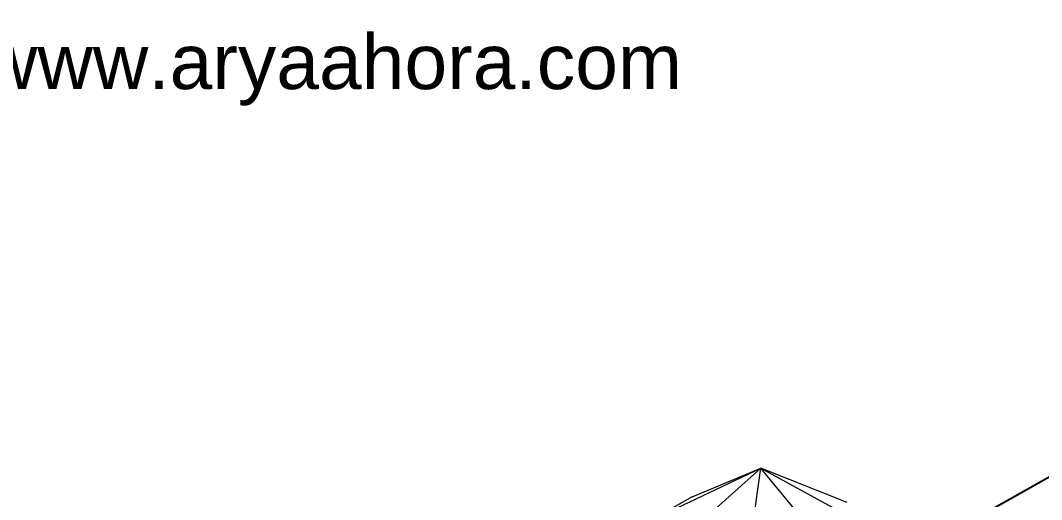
# Model space of a CAD drawing. Header units: millimetres. Extents: x -46414 to 39435, y -16675 to 32999.
# Drawn here: x -28141 to 8391, y 15843 to 32999 of the extents above; entities that cross this region are included whole.
import ezdxf

# ---------------------------------------------------------------- set-up
doc = ezdxf.new("R2010")
doc.units = ezdxf.units.MM
for name, color, linetype, lineweight in [('A-GLAZ-CURT', 52, 'Continuous', 9), ('A-ROOF', 132, 'Continuous', 9), ('G-ANNO-TEXT', 231, 'Continuous', 9)]:
    doc.layers.add(name, color=color, linetype=linetype, lineweight=lineweight)
doc.styles.add('Arial', font='arial.ttf', dxfattribs={"height": 1967.065868})

# ---------------------------------------------------------------- blocks, each defined once
blk = doc.blocks.new('System Panel - Glazed-V40-3D 2')
at = {"layer": 'A-GLAZ-CURT'}
for p, q in [((10738, 17844), (3412, 13707)), ((3412, 13683), (10738, 17821)), ((13099, 17434), (10738, 17844)), ((10738, 17844), (10738, 17821)), ((10738, 17821), (13099, 17410)), ((5773, 13296), (13099, 17434)), ((13099, 17410), (5773, 13272)), ((13099, 17410), (13099, 17434)), ((3412, 13707), (5773, 13296)), ((3412, 13707), (3412, 13683)), ((5773, 13272), (3412, 13683)), ((5773, 13296), (5773, 13272))]:
    blk.add_line(p, q, dxfattribs=at)

msp = doc.modelspace()

# ---------------------------------------------------------------- linework, layer by layer
at = {"layer": 'A-ROOF'}
for p, q in [((-5579, 15112), (-1658, 16971)), ((-4747, 14203), (-1658, 16971)), ((-4113, 15940), (-1658, 16971)), ((-2107, 13743), (-1658, 16971)), ((-1658, 16971), (2262, 14832)), ((1431, 15741), (-1658, 16971)), ((797, 14004), (-1658, 16971)), ((-4113, 15940), (-5579, 15112))]:
    msp.add_line(p, q, dxfattribs=at)

# ---------------------------------------------------------------- block references
at = {"layer": 'A-GLAZ-CURT'}
msp.add_blockref('System Panel - Glazed-V40-3D 2', (0, 0), dxfattribs=at)

# ---------------------------------------------------------------- texts
at = {"layer": 'G-ANNO-TEXT', "color": 7, "insert": (-29519, 32507), "char_height": 1967.07, "width": 29496, "attachment_point": 1, "rotation": 359.9998, "line_spacing_factor": 0.938532, "style": 'Arial', "bg_fill": 3, "box_fill_scale": 1.25, "bg_fill_color": 0, "bg_fill_transparency": 0}
msp.add_mtext('www.aryaahora.com', dxfattribs=at)

doc.saveas('drawing.dxf')
